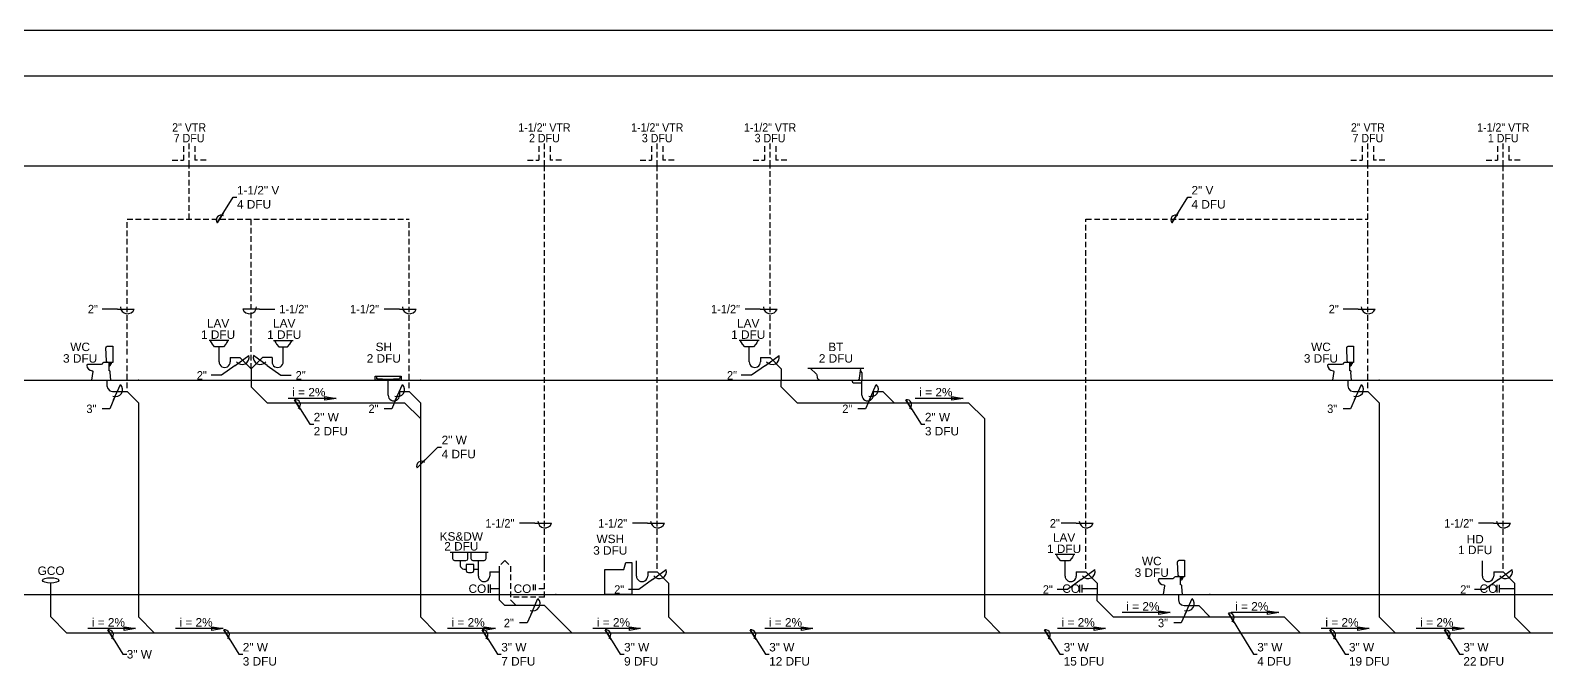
# Model space of a CAD drawing. Extents: x -1750 to 6031, y -1833 to 2182.
# Drawn here: x 4601 to 5408, y 981 to 1319 of the extents above; entities that cross this region are included whole.
import ezdxf
from ezdxf.enums import TextEntityAlignment as Align

# ---------------------------------------------------------------- set-up
doc = ezdxf.new("R2010")
doc.units = 0
doc.header["$LTSCALE"] = 24
doc.header["$MEASUREMENT"] = 0
doc.linetypes.add('Vent', pattern=[0.1875, 0.125, -0.0625])
doc.layers.get('0').update_dxf_attribs({"color": 8})
for name, color, linetype in [('DIAGRAM_LEVEL', 1, 'Continuous'), ('GEC_BORDER', 2, 'Continuous'), ('PLUM-4TEXT', 2, 'Continuous'), ('PLUM-DIM-WV', 1, 'Continuous'), ('PLUM-DIM-WV-TEXT', 2, 'Continuous'), ('PLUM-EQUIP', 5, 'Continuous'), ('PLUM-TEXT', 2, 'Continuous'), ('PLUM-VENT', 5, 'Vent'), ('PLUM-WASTE_ABOVE', 4, 'Plum-Waste_Above'), ('PLUM-WASTE_BELOW', 6, 'Plum-Waste_Below')]:
    doc.layers.add(name, color=color, linetype=linetype)
doc.layers.add('GEC_VIEWPORT', color=7, linetype='Continuous', plot=False)
doc.styles.add('A2', font='arial.ttf', dxfattribs={"height": 4.5})
doc.styles.add('ARC-TEXT', font='arial.ttf', dxfattribs={"width": 1.00018, "height": 4.5})
doc.styles.get("Standard").update_dxf_attribs({"font": 'arial.ttf'})
doc.linetypes.add('Plum-Waste_Above', pattern='A,1,[1,GEC_FlowArrow.shx,S=0.09375,R=0,X=0,Y=0],1', length=2)
doc.linetypes.add('Plum-Waste_Below', pattern='A,0.25,-0.125,0.25,-0.125,0.25,[1,GEC_FlowArrow.shx,S=0.09375,R=0,X=0,Y=0],-0.25,0.25,-0.125,0.25,-0.125', length=2)
doc.dimstyles.new('Standard1', dxfattribs={"dimscale": 24, "dimtxt": 4.5, "dimasz": 0.25, "dimexe": 0.18, "dimexo": 0.0625, "dimgap": 2, "dimtad": 0, "dimtih": 1, "dimtoh": 1, "dimdec": 8, "dimzin": 0, "dimdsep": 46, "dimlunit": 4, "dimtxsty": 'Standard', "dimcen": 0.08984375, "dimclre": 256, "dimadec": 0, "dimazin": 0, "dimtfac": 1, "dimtdec": 8, "dimtofl": 0, "dimtmove": 0, "dimatfit": 3, "dimldrblk": 'CLOSEDBLANK', "dimfxl": 1, "dimtolj": 1, "dimtzin": 0, "dimarcsym": 0})
doc.dimstyles.new('Standard2', dxfattribs={"dimscale": 24, "dimtxt": 0.18, "dimasz": 0.25, "dimexe": 0.18, "dimexo": 0.0625, "dimgap": 0.09, "dimtad": 0, "dimtih": 1, "dimtoh": 1, "dimdec": 4, "dimzin": 0, "dimdsep": 46, "dimlunit": 4, "dimtxsty": 'Standard', "dimcen": 0.08984375, "dimadec": 0, "dimazin": 0, "dimtfac": 1, "dimtdec": 4, "dimtofl": 0, "dimtmove": 0, "dimatfit": 3, "dimldrblk": 'loop', "dimfxl": 1, "dimfrac": 2, "dimtolj": 1, "dimtzin": 0, "dimarcsym": 0})

# ---------------------------------------------------------------- blocks, each defined once
blk = doc.blocks.new('*U145')
at = {"layer": 'GEC_VIEWPORT'}
blk.add_point((0, -2.019906464312271e-11), dxfattribs=at)
at = {"layer": 'PLUM-DIM-WV'}
for p, q in [((-11.16755350897733, 37.77876311706925), (-19.21620817043883, 37.77876311706924)), ((-15.24563866840212, -15.24015292947822), (-19.2162081704552, -15.24015292947822)), ((-12.60593410927987, -9.315804538476874), (-15.24563866840212, -15.24015292947822))]:
    blk.add_line(p, q, dxfattribs=at)
for points in [[(-11.16755350897733, 37.77876311706925), (-2.167553508977335, 37.77876311706925, -0.9999999999999999)], [(-13.13563459163968, -10.50462326045705), (-9.472671757348774, -2.283753277626504, -0.9999999999999999)]]:
    blk.add_lwpolyline(points, format="xyb", dxfattribs=at)
for centre, radius, start, end in [((-5.724667734978311, 39.10243132057403), 3.79541290636327, 182.4038921094597, 339.5888322536474), ((-12.12948080274749, -4.994200625588593), 3.795412906363269, 248.3876328478892, 45.57257299207601)]:
    blk.add_arc(centre, radius, start, end, dxfattribs=at)
at = {"layer": 'PLUM-EQUIP'}
for points in [[(-13.62055939616857, 18.1160271601444), (-13.62056525605681, 9.36333988051442), (-15.93298727547455, 9.36333988051442), (-16.6370111571768, 9.646128733118164), (-16.94980092033825, 10.3373462895332), (-17.23974505589723, 17.09827280561868), (-17.23051109031121, 17.23505932267798), (-17.20230607510479, 17.37177910203363), (-17.14168643377451, 17.53414398607904), (-17.07380082552413, 17.65526781326892), (-16.98767630877637, 17.76875731458912), (-16.89141143759412, 17.86488861818154), (-16.74281937294234, 17.97266483498882), (-16.61795934226063, 18.03584027603799), (-16.47973741259608, 18.08284914039891), (-16.36299731933877, 18.10621182155458), (-16.22199070977422, 18.1160271601444), (-13.62056525605681, 18.11212279562776)], [(-14.37297994465837, 9.36333988051442), (-14.37297994465837, 8.696656239561353), (-15.18718341253089, 8.696656239561353), (-15.18718341253089, 9.36333988051442)]]:
    blk.add_lwpolyline(points, dxfattribs=at)
blk.add_lwpolyline([(-24.54190051231978, 4.980345168853066, -0.4495072712749524), (-24.15739461371822, 4.508155100274141), (-24.8917954756738, -2.003386345705849e-11), (-14.64755003479297, -2.003386345705849e-11), (-15.00100296589721, 4.064316566932607, 0.5266608892495283), (-15.41126036927903, 4.993894783131768), (-15.58503534726003, 4.993894783131768), (-15.58503534726003, 9.301491438108062), (-18.48895216470885, 9.301491438108062, 0.2679491952015449), (-19.01779282766779, 8.996165137655826), (-19.27588498659975, 8.549136412641733), (-19.80472564955903, 8.243810112189497), (-27.06584927206484, 8.243810112189497, 0.4539237538927344), (-27.46932040525587, 7.782460185145656), (-27.46932039483818, 7.782460170790589, 0.3728481047816049)], format="xyb", close=True, dxfattribs=at)
blk.add_lwpolyline([(-13.6336959177595, 9.36333988051442), (-15.93298727547437, 9.36333988051442, -0.4016750851122112), (-16.94980092884532, 10.33734629648282)], format="xyb", dxfattribs=at)
for radius in [0.5088771674203487, 1.119529768324767]:
    blk.add_arc((-15.59428514646697, 8.696656239561353), radius, 270, 7.016709298534877e-15, dxfattribs=at)
blk.add_point((-15.08540797904652, 8.696656239561353), dxfattribs=at)
at = {"layer": 'PLUM-VENT'}
for p, q in [((-5.99989047395519, 13.57920630026726), (-5.999890473953992, 85.57920630026724)), ((-6.000000000001144, -4.224997212248606), (-5.999909055353881, 11.32920630026726))]:
    blk.add_line(p, q, dxfattribs=at)
at = {"layer": 'PLUM-WASTE_ABOVE'}
for p in [(-11.09137036923954, -6.000000000023889), (0, -12.0000000000202)]:
    blk.add_line(p, (-6, -6.000000000020199), dxfattribs=at)
blk.add_lwpolyline([(-16.72396394738462, -0.1957964874803632), (-16.72396394738462, -3.00000000002761), (-16.32129804806596, -4.501284639740659), (-15.22261442157384, -5.598854893285916), (-13.72396394738462, -6.000000000027609), (-11.09137036923954, -6.000000000023889)], dxfattribs=at)
at = {"layer": 'PLUM-DIM-WV-TEXT', "color": 2, "style": 'ARC-TEXT', "width": 0.9304000000000001}
blk.add_text('2"', height=4.5, dxfattribs=at).set_placement((-26.84256833414964, 37.77876311706925), align=Align.MIDDLE_LEFT)
blk.add_text('3"', height=4.5, dxfattribs=at).set_placement((-22.322116398333, -15.24015292947822), align=Align.MIDDLE_RIGHT)
at = {"layer": 'PLUM-DIM-WV-TEXT', "char_height": 4.500000000000003, "attachment_point": 5, "rotation": 2.1563792185759575e-09, "style": 'A2'}
for s, insert, width in [('WC', (-30.97694455126747, 17.66755953346305), 10.27945321553853), ('3 DFU', (-30.97694455126747, 11.5152266450825), 24.18116758898623)]:
    blk.add_mtext(s, dxfattribs=dict(at, insert=insert, width=width))
blk = doc.blocks.new('*U146')
at = {"layer": 'GEC_VIEWPORT'}
blk.add_point((0, -2.019906464312271e-11), dxfattribs=at)
at = {"layer": 'PLUM-DIM-WV'}
for p, q in [((4.499999999999768, 37.77876311704893), (12.54865466146126, 37.77876311704892)), ((-15.81144409115223, 2.564050582999711), (-21.28201359320531, 2.564050582999711)), ((-8.497413266199601, 7.874834510915219), (-15.81144409115223, 2.564050582999711)), ((8.497413266199601, 7.874834510915219), (15.81144409115223, 2.564050582999711)), ((15.81144409115223, 2.564050582999711), (21.28201359320531, 2.564050582999711))]:
    blk.add_line(p, q, dxfattribs=at)
for points in [[(4.499999999999768, 37.77876311704893), (-4.500000000000232, 37.77876311704893, 0.9999999999999999)], [(-8.497413266199601, 7.874834510915219), (-1.214759407170163, 13.16283534010996, -0.9999999999999999)], [(8.497413266199601, 7.874834510915219), (1.214759407170163, 13.16283534010996, 0.9999999999999999)]]:
    blk.add_lwpolyline(points, format="xyb", dxfattribs=at)
for centre, start, end in [((-0.9428857739992553, 39.10243132055371), 200.4111677463527, 357.5961078905403), ((-4.870847207470774, 12.14392360385399), 218.3876328478892, 15.57257299207597), ((4.870847207470774, 12.14392360385399), 164.427427007924, 321.6123671521108)]:
    blk.add_arc(centre, 3.79541290636327, start, end, dxfattribs=at)
at = {"layer": 'PLUM-EQUIP'}
for p, q in [((-11.82854988618825, 21.1479098566569), (-22.38496338097792, 21.14790985665691)), ((11.82854988618826, 21.1479098566569), (22.38496338097792, 21.1479098566569))]:
    blk.add_line(p, q, dxfattribs=at)
for points in [[(-12.63834458067021, 21.1479098566569), (-12.53977223507246, 20.98496479551319), (-12.58974112515355, 20.78670784649581), (-13.08375518036953, 19.84293547498931), (-13.53593144785577, 19.1932516366523), (-14.76932214122365, 17.8042035124961), (-19.41040386464459, 17.8042035124961), (-20.64379455801238, 19.1932516366523), (-21.17552021588829, 19.96430327242906), (-21.6754756697544, 20.97818319736875), (-21.57516868649588, 21.14790985665691)], [(12.63834458067021, 21.1479098566569), (12.53977223507246, 20.98496479551319), (12.58974112515355, 20.78670784649581), (13.08375518036954, 19.84293547498931), (13.53593144785577, 19.1932516366523), (14.76932214122365, 17.80420351249609), (19.41040386464459, 17.80420351249609), (20.64379455801239, 19.1932516366523), (21.1755202158883, 19.96430327242906), (21.67547566975441, 20.97818319736874), (21.57516868649589, 21.1479098566569)]]:
    blk.add_lwpolyline(points, dxfattribs=at)
at = {"layer": 'PLUM-VENT'}
blk.add_line((1.700261573917655e-13, 5.999999999959937), (3.392841563254478e-13, 85.57920630024705), dxfattribs=at)
at = {"layer": 'PLUM-WASTE_ABOVE'}
for p, q in [((-17.08986300293412, 9.747990883272522), (-17.08986300293412, 17.8042035124961)), ((17.08986300293412, 9.74799088327252), (17.08986300293412, 17.80420351249609)), ((-11.09137036923954, 11.99999999995608), (-5.999999999999999, 11.99999999995977)), ((-11.09137036923954, 11.99999999995107), (-11.09059433762655, 9.682765178743765)), ((0, 5.999999999959767), (-5.999999999999999, 11.99999999995977)), ((0, 5.999999999959767), (6, 11.99999999995977)), ((11.09137036923954, 11.99999999995608), (6, 11.99999999995977)), ((11.09137036923954, 11.99999999995107), (11.09059433762656, 9.682765178743763)), ((0, 5.999999999959767), (0, -1.976929731029031e-11))]:
    blk.add_line(p, q, dxfattribs=at)
for centre, start, end in [((-14.08986317116529, 9.748995565747762), 180.0191881000215, 0.01918810002151795), ((14.08986317116529, 9.74899556574776), 179.9808118999785, 359.9808118999785)]:
    blk.add_arc(centre, 3, start, end, dxfattribs=at)
at = {"layer": 'PLUM-DIM-WV-TEXT', "color": 2, "style": 'ARC-TEXT', "width": 0.9304000000000001}
for s, p in [('1-1/2"', (14.94865466146129, 37.77876311704893)), ('2"', (-28.90837375691612, 2.564050582999712)), ('2"', (23.68201359320534, 2.564050582999711))]:
    blk.add_text(s, height=4.5, dxfattribs=at).set_placement(p, align=Align.MIDDLE_LEFT)
at = {"layer": 'PLUM-DIM-WV-TEXT', "char_height": 4.500000000000003, "attachment_point": 5, "style": 'A2'}
for s, insert, width, rotation in [('LAV', (-17.59711979348748, 30.18351571856557), 10.27945321553853, 359.9999999978436), ('LAV', (17.59711979348748, 30.18351571856557), 10.27945321553853, 2.1563792185759575e-09), ('1 DFU', (-17.59709030618302, 24.18476623825576), 24.18116758898623, 359.9999999978436), ('1 DFU', (17.59709030618302, 24.18476623825575), 24.18116758898623, 2.1563792185759575e-09)]:
    blk.add_mtext(s, dxfattribs=dict(at, insert=insert, width=width, rotation=rotation))
blk = doc.blocks.new('*U144')
at = {"layer": 'GEC_VIEWPORT'}
blk.add_point((0, -2.019906464312271e-11), dxfattribs=at)
at = {"layer": 'PLUM-DIM-WV'}
for p, q in [((-11.16755350897733, 37.77876311706925), (-19.21620817043883, 37.77876311706924)), ((-15.24563866840212, -15.24015292947822), (-19.2162081704552, -15.24015292947822)), ((-12.60593410927987, -9.315804538476874), (-15.24563866840212, -15.24015292947822))]:
    blk.add_line(p, q, dxfattribs=at)
for points in [[(-11.16755350897733, 37.77876311706925), (-2.167553508977335, 37.77876311706925, -0.9999999999999999)], [(-13.13563459163968, -10.50462326045705), (-9.472671757348774, -2.283753277626504, -0.9999999999999999)]]:
    blk.add_lwpolyline(points, format="xyb", dxfattribs=at)
for centre, radius, start, end in [((-5.724667734978311, 39.10243132057403), 3.79541290636327, 182.4038921094597, 339.5888322536474), ((-12.12948080274749, -4.994200625588593), 3.795412906363269, 248.3876328478892, 45.57257299207601)]:
    blk.add_arc(centre, radius, start, end, dxfattribs=at)
at = {"layer": 'PLUM-EQUIP'}
for points in [[(-10.15169922196955, 2.152866519046459), (-10.15169922196955, 4.297673328323981e-13), (-24.0280267838987, 4.297673328323981e-13), (-24.0280267838987, 2.152866519046459), (-10.15169922196955, 2.152866519046459)], [(-10.95397697425986, 2.152866519046459), (-10.95397697425994, 1.054158985896098), (-11.06380318338316, 0.7784430166034929), (-11.33312354868193, 0.6537528695644744), (-17.55931291919015, 0.3826007318365646), (-22.75406349752083, 0.6979836633844662), (-22.90485891373922, 0.6434293801192473), (-23.06277494450458, 0.7041568475038708), (-23.13321007395396, 0.8207729122520709), (-23.13321007395396, 2.152866519046459)]]:
    blk.add_lwpolyline(points, dxfattribs=at)
at = {"layer": 'PLUM-VENT'}
for p, q in [((-5.99989047395519, 13.57920630026726), (-5.999890473953992, 85.57920630026724)), ((-6.000000000001144, -4.224997212248606), (-5.999909055353881, 11.32920630026726))]:
    blk.add_line(p, q, dxfattribs=at)
at = {"layer": 'PLUM-WASTE_ABOVE'}
for p, q in [((-17.08986300293412, -8.05621262922315), (-17.08986300293412, 4.297673328323981e-13)), ((-11.09137036923954, -6.000000000023889), (-6, -6.000000000020199)), ((-11.09137036923954, -6.000000000028896), (-11.09059433762656, -8.317234821236204)), ((0, -12.0000000000202), (-6, -6.000000000020199))]:
    blk.add_line(p, q, dxfattribs=at)
blk.add_arc((-14.08986317116529, -8.05520794674791), 3, 180.0191881000215, 0.01918810002152497, dxfattribs=at)
at = {"layer": 'PLUM-DIM-WV-TEXT', "color": 2, "style": 'ARC-TEXT', "width": 0.9304000000000001}
blk.add_text('1-1/2"', height=4.5, dxfattribs=at).set_placement((-37.38667856607324, 37.77876311706925), align=Align.MIDDLE_LEFT)
blk.add_text('2"', height=4.5, dxfattribs=at).set_placement((-22.24786210092509, -15.24015292947822), align=Align.MIDDLE_RIGHT)
at = {"layer": 'PLUM-DIM-WV-TEXT', "char_height": 4.500000000000003, "attachment_point": 5, "rotation": 2.1563792185759575e-09, "style": 'A2'}
for s, insert, width in [('SH', (-19.44737704632552, 17.66755953346305), 10.27945321553853), ('2 DFU', (-19.44737704632552, 11.5152266450825), 24.18116758898623)]:
    blk.add_mtext(s, dxfattribs=dict(at, insert=insert, width=width))
blk = doc.blocks.new('*U40')
at = {"layer": 'PLUM-VENT'}
for p, q in [((-2.99991202012211, 10.50004142499131), (-3.000015582753349, 3.000041425858967)), ((0, 0), (0, 12.06539770502866)), ((3.000130734572394, 10.49995857429587), (3.000027171941156, 2.999958575162168)), ((-8.99997282743675, 3.000081520174376), (-2.999972827554757, 3.00004142526825)), ((8.99999866797043, 2.999875725383504), (2.999998668604121, 2.999972827221541))]:
    blk.add_line(p, q, dxfattribs=at)
at = {"layer": 'PLUM-TEXT', "style": 'A2', "width": 0.9}
blk.add_text('2" VTR', height=4.5, dxfattribs=at).set_placement((0, 16.86539770502866), align=Align.BOTTOM_CENTER)
blk.add_attdef('DFU', text='', height=4.5, dxfattribs=at).set_placement((-1.562950365961521e-16, 11.21456715423926), align=Align.BOTTOM_CENTER)
blk = doc.blocks.new('*U143')
at = {"layer": 'GEC_VIEWPORT'}
blk.add_point((0, -2.019906464312271e-11), dxfattribs=at)
at = {"layer": 'PLUM-DIM-WV'}
for p, q in [((-11.16755350897733, 37.77876311706925), (-19.21620817043883, 37.77876311706924)), ((-15.24563866840212, -15.24015292947822), (-19.2162081704552, -15.24015292947822)), ((-12.60593410927987, -9.315804538476874), (-15.24563866840212, -15.24015292947822))]:
    blk.add_line(p, q, dxfattribs=at)
for points in [[(-11.16755350897733, 37.77876311706925), (-2.167553508977335, 37.77876311706925, -0.9999999999999999)], [(-13.13563459163968, -10.50462326045705), (-9.472671757348774, -2.283753277626504, -0.9999999999999999)]]:
    blk.add_lwpolyline(points, format="xyb", dxfattribs=at)
for centre, radius, start, end in [((-5.724667734978311, 39.10243132057403), 3.79541290636327, 182.4038921094597, 339.5888322536474), ((-12.12948080274749, -4.994200625588593), 3.795412906363269, 248.3876328478892, 45.57257299207601)]:
    blk.add_arc(centre, radius, start, end, dxfattribs=at)
at = {"layer": 'PLUM-EQUIP'}
blk.add_line((-35.93860421671147, 22.30420351251221), (-56.14977783775718, 22.30420351251221), dxfattribs=at)
for points in [[(-46.85675888330799, 22.30420351251221), (-46.85675888330799, 18.92920351251528), (-47.18626375447286, 18.13370838368117), (-47.98175888330697, 17.8042035125163), (-53.60675888330185, 17.8042035125163), (-54.40225401213596, 18.13370838368117), (-54.73175888330083, 18.92920351251528), (-54.73175888330083, 22.30420351251221)], [(-50.79425888330441, 17.8042035125163), (-50.79425888330441, 15.60196377214915), (-50.75751498892403, 15.19699783415279), (-50.60809041309955, 14.70580562950727), (-50.35434743774415, 14.26552094692749), (-49.95723287458395, 13.85096277272975), (-49.4983753860372, 13.56427839427237), (-48.92907809896607, 13.38511597149675), (-48.75499494980937, 13.36185433056507), (-47.56759891125505, 13.36185433056507)], [(-37.1523630029377, 22.30420351251221), (-37.1523630029377, 18.92920351251528), (-37.48186787410258, 18.13370838368117), (-38.27736300293668, 17.8042035125163), (-43.90236300293157, 17.8042035125163), (-44.69785813176567, 18.13370838368117), (-45.02736300293054, 18.92920351251528), (-45.02736300293054, 22.30420351251221)], [(-43.63009891125863, 15.83267808712356), (-47.56759891125492, 15.83267808712369), (-47.56759891125505, 12.65930435309949), (-47.23809404009017, 11.86380922426539), (-46.44259891125607, 11.53430435310051), (-44.7550989112576, 11.53430435310051), (-43.9596037824235, 11.86380922426539), (-43.63009891125863, 12.65930435309949), (-43.6300989112585, 15.83267808712356)]]:
    blk.add_lwpolyline(points, dxfattribs=at)
at = {"layer": 'PLUM-VENT'}
for p, q in [((-5.99989047395519, 13.57920630026726), (-5.999890473951624, 227.8619217283339)), ((-27, 17.99999999996973), (-30, 14.99999999996974)), ((-27, 17.99999999996973), (-24, 14.99999999996974)), ((-5.99989047395519, 2.999999999990198), (-5.999890473955119, 17.8722924375542)), ((-30, 14.99999999996974), (-30, 11.99999999997997)), ((-24, 14.99999999996974), (-24, -3.000000000020199)), ((-11.91860494337033, 5.190460081300646), (-11.91860494337033, 0.80953991867975)), ((-10.91905018768028, 5.190460081300646), (-10.91905018768028, 0.80953991867975)), ((-5.99989047395519, 2.999999999990198), (-10.91905018768028, 2.999999999990198)), ((-5.999890473955189, -1.500000000020199), (-5.99989047395519, 2.999999999990198)), ((-5.999890473955189, -1.500000000020199), (-24, -1.500000000020199))]:
    blk.add_line(p, q, dxfattribs=at)
at = {"layer": 'PLUM-WASTE_ABOVE'}
for p, q in [((-41.08986300293412, 9.74799088329272), (-41.08986300293412, 17.8042035125163)), ((-43.63009891125863, 13.35196377214915), (-41.08986300293412, 13.35196377214915)), ((-35.09137036923954, 11.99999999997628), (-30, 11.99999999997997)), ((-35.09137036923954, 11.99999999997127), (-35.09059433762656, 9.682765178763963)), ((-30, 11.99999999997997), (-30, -3.000000000020199)), ((-35.91871446941514, 5.190460081300646), (-35.91871446941514, 0.80953991867975)), ((-34.91915971372509, 5.190460081300646), (-34.91915971372509, 0.80953991867975)), ((-30, 2.999999999990198), (-34.91915971372509, 2.999999999990198)), ((-27, -6.000000000020199), (-30, -3.000000000020199)), ((-6, -6.000000000020199), (-27, -6.000000000020199)), ((-21, -6.000000000020199), (-24, -3.000000000020199)), ((-6, -6.000000000020199), (0, -12.0000000000202))]:
    blk.add_line(p, q, dxfattribs=at)
blk.add_arc((-38.08986317116529, 9.748995565767961), 3, 180.0191881000215, 0.01918810002152497, dxfattribs=at)
at = {"layer": 'PLUM-DIM-WV-TEXT', "color": 2, "style": 'ARC-TEXT', "width": 0.9304000000000001}
blk.add_text('1-1/2"', height=4.5, dxfattribs=at).set_placement((-37.38667856607324, 37.77876311706925), align=Align.MIDDLE_LEFT)
at = {"layer": 'PLUM-DIM-WV-TEXT', "style": 'A2'}
for p in [(-46.37870578717884, 2.999999999990201), (-22.37859626113404, 2.999999999990201)]:
    blk.add_text('CO', height=4.5, dxfattribs=at).set_placement(p, align=Align.MIDDLE_LEFT)
at = {"layer": 'PLUM-DIM-WV-TEXT', "color": 2, "style": 'ARC-TEXT', "width": 0.9304000000000001}
blk.add_text('2"', height=4.5, dxfattribs=at).set_placement((-22.24786210092509, -15.24015292947822), align=Align.MIDDLE_RIGHT)
at = {"layer": 'PLUM-DIM-WV-TEXT', "char_height": 4.500000000000003, "attachment_point": 5, "rotation": 359.99999999784364, "style": 'A2'}
for s, insert, width in [('KS&DW', (-50.21054476703864, 30.75921181435636), 23.34670857186565), ('2 DFU', (-50.21054476703864, 25.51046233404654), 24.18116758898623)]:
    blk.add_mtext(s, dxfattribs=dict(at, insert=insert, width=width))
blk = doc.blocks.new('*U71')
at = {"layer": 'PLUM-VENT'}
for p, q in [((-2.99991202012211, 10.50004142499131), (-3.000015582753349, 3.000041425858967)), ((0, 0), (0, 12.06539770502866)), ((3.000130734572394, 10.49995857429587), (3.000027171941156, 2.999958575162168)), ((-8.99997282743675, 3.000081520174376), (-2.999972827554757, 3.00004142526825)), ((8.99999866797043, 2.999875725383504), (2.999998668604121, 2.999972827221541))]:
    blk.add_line(p, q, dxfattribs=at)
at = {"layer": 'PLUM-TEXT', "style": 'A2', "width": 0.9}
blk.add_text('1-1/2" VTR', height=4.5, dxfattribs=at).set_placement((0, 16.86539770502866), align=Align.BOTTOM_CENTER)
blk.add_attdef('DFU', text='', height=4.5, dxfattribs=at).set_placement((-1.562950365961521e-16, 11.21456715423926), align=Align.BOTTOM_CENTER)
blk = doc.blocks.new('*U142')
at = {"layer": 'GEC_VIEWPORT'}
blk.add_point((0, -2.019906464312271e-11), dxfattribs=at)
at = {"layer": 'PLUM-DIM-WV'}
for p, q in [((-11.16755350897733, 37.77876311706925), (-19.21620817043883, 37.77876311706924)), ((-15.81144409115223, 2.56405058301991), (-21.28201359320531, 2.56405058301991)), ((-8.497413266199601, 7.874834510935418), (-15.81144409115223, 2.56405058301991))]:
    blk.add_line(p, q, dxfattribs=at)
for points in [[(-11.16755350897733, 37.77876311706925), (-2.167553508977335, 37.77876311706925, -0.9999999999999999)], [(-8.497413266199601, 7.874834510935418), (-1.214759407170163, 13.16283534013016, -0.9999999999999999)]]:
    blk.add_lwpolyline(points, format="xyb", dxfattribs=at)
for centre, start, end in [((-5.724667734978311, 39.10243132057403), 182.4038921094597, 339.5888322536474), ((-4.870847207470774, 12.14392360387419), 218.3876328478892, 15.57257299207597)]:
    blk.add_arc(centre, 3.79541290636327, start, end, dxfattribs=at)
at = {"layer": 'PLUM-EQUIP'}
blk.add_lwpolyline([(-22.73168751700429, 16.92730093186382), (-19.59734056474309, 16.92730093186382), (-19.59734056474308, -2.019906464312271e-11), (-33.85444020949254, -2.019906464312271e-11), (-33.85444020949254, 13.17730093186382), (-23.73649698862099, 13.17730093186382), (-22.73168751700429, 16.92730093186382)], dxfattribs=at)
at = {"layer": 'PLUM-VENT'}
blk.add_line((-5.99989047395519, 13.57920630026726), (-5.999890473951624, 227.8619217283339), dxfattribs=at)
at = {"layer": 'PLUM-WASTE_ABOVE'}
for p, q in [((-17.08986300293412, 9.747990883292719), (-17.08986300293412, 17.8042035125163)), ((-11.09137036923954, 11.99999999997628), (-6, 11.99999999997997)), ((-11.09137036923954, 11.99999999997127), (-11.09059433762656, 9.682765178763962)), ((0, 5.999999999979966), (-6, 11.99999999997997)), ((0, 5.999999999979966), (0, 4.297673328323981e-13))]:
    blk.add_line(p, q, dxfattribs=at)
blk.add_arc((-14.08986317116529, 9.74899556576796), 3, 180.0191881000215, 0.01918810002152497, dxfattribs=at)
at = {"layer": 'PLUM-DIM-WV-TEXT', "color": 2, "style": 'ARC-TEXT', "width": 0.9304000000000001}
for s, p in [('1-1/2"', (-37.38667856607324, 37.77876311706925)), ('2"', (-28.90837375691612, 2.564050583019912))]:
    blk.add_text(s, height=4.5, dxfattribs=at).set_placement(p, align=Align.MIDDLE_LEFT)
at = {"layer": 'PLUM-DIM-WV-TEXT', "char_height": 4.500000000000003, "attachment_point": 5, "rotation": 2.1563792185759575e-09, "style": 'A2'}
for s, insert, width in [('3 DFU', (-30.97694455126747, 23.31943015759836), 24.18116758898623), ('WSH', (-30.97694455126747, 29.47176304597892), 10.27945321553853)]:
    blk.add_mtext(s, dxfattribs=dict(at, insert=insert, width=width))
blk = doc.blocks.new('*U70')
at = {"layer": 'PLUM-VENT'}
for p, q in [((-2.99991202012211, 10.50004142499131), (-3.000015582753349, 3.000041425858967)), ((0, 0), (0, 12.06539770502866)), ((3.000130734572394, 10.49995857429587), (3.000027171941156, 2.999958575162168)), ((-8.99997282743675, 3.000081520174376), (-2.999972827554757, 3.00004142526825)), ((8.99999866797043, 2.999875725383504), (2.999998668604121, 2.999972827221541))]:
    blk.add_line(p, q, dxfattribs=at)
at = {"layer": 'PLUM-TEXT', "style": 'A2', "width": 0.9}
blk.add_text('1-1/2" VTR', height=4.5, dxfattribs=at).set_placement((0, 16.86539770502866), align=Align.BOTTOM_CENTER)
blk.add_attdef('DFU', text='', height=4.5, dxfattribs=at).set_placement((-1.562950365961521e-16, 11.21456715423926), align=Align.BOTTOM_CENTER)
blk = doc.blocks.new('*U140')
at = {"layer": 'GEC_VIEWPORT'}
blk.add_point((0, -2.019906464312271e-11), dxfattribs=at)
at = {"layer": 'PLUM-DIM-WV'}
for p, q in [((-11.16755350897733, 37.77876311706925), (-19.21620817043883, 37.77876311706924)), ((-15.81144409115223, 2.56405058301991), (-21.28201359320531, 2.56405058301991)), ((-8.497413266199601, 7.874834510935418), (-15.81144409115223, 2.56405058301991))]:
    blk.add_line(p, q, dxfattribs=at)
for points in [[(-11.16755350897733, 37.77876311706925), (-2.167553508977335, 37.77876311706925, -0.9999999999999999)], [(-8.497413266199601, 7.874834510935418), (-1.214759407170163, 13.16283534013016, -0.9999999999999999)]]:
    blk.add_lwpolyline(points, format="xyb", dxfattribs=at)
for centre, start, end in [((-5.724667734978311, 39.10243132057403), 182.4038921094597, 339.5888322536474), ((-4.870847207470774, 12.14392360387419), 218.3876328478892, 15.57257299207597)]:
    blk.add_arc(centre, 3.79541290636327, start, end, dxfattribs=at)
at = {"layer": 'PLUM-EQUIP'}
blk.add_line((-11.82854988618826, 21.1479098566771), (-22.38496338097792, 21.1479098566771), dxfattribs=at)
blk.add_lwpolyline([(-12.63834458067021, 21.1479098566771), (-12.53977223507246, 20.98496479553339), (-12.58974112515355, 20.78670784651601), (-13.08375518036954, 19.84293547500951), (-13.53593144785577, 19.1932516366725), (-14.76932214122365, 17.8042035125163), (-19.41040386464459, 17.8042035125163), (-20.64379455801239, 19.1932516366725), (-21.1755202158883, 19.96430327244926), (-21.67547566975441, 20.97818319738894), (-21.57516868649589, 21.1479098566771)], dxfattribs=at)
at = {"layer": 'PLUM-VENT'}
blk.add_line((-5.99989047395519, 13.57920630026726), (-5.999890473953521, 113.930960864147), dxfattribs=at)
at = {"layer": 'PLUM-WASTE_ABOVE'}
for p, q in [((-17.08986300293412, 9.747990883292719), (-17.08986300293412, 17.8042035125163)), ((-11.09137036923954, 11.99999999997628), (-6, 11.99999999997997)), ((-11.09137036923954, 11.99999999997127), (-11.09059433762656, 9.682765178763962)), ((0, 5.999999999979966), (-6, 11.99999999997997)), ((0, 5.999999999979966), (0, 4.297673328323981e-13))]:
    blk.add_line(p, q, dxfattribs=at)
blk.add_arc((-14.08986317116529, 9.74899556576796), 3, 180.0191881000215, 0.01918810002152497, dxfattribs=at)
at = {"layer": 'PLUM-DIM-WV-TEXT', "color": 2, "style": 'ARC-TEXT', "width": 0.9304000000000001}
for s, p in [('1-1/2"', (-37.38667856607324, 37.77876311706925)), ('2"', (-28.90837375691612, 2.564050583019912))]:
    blk.add_text(s, height=4.5, dxfattribs=at).set_placement(p, align=Align.MIDDLE_LEFT)
at = {"layer": 'PLUM-DIM-WV-TEXT', "char_height": 4.500000000000003, "attachment_point": 5, "rotation": 359.99999999784364, "style": 'A2'}
for s, insert, width in [('LAV', (-17.59711979348748, 30.18351571858577), 10.27945321553853), ('1 DFU', (-17.59709030618302, 24.18476623827596), 24.18116758898623)]:
    blk.add_mtext(s, dxfattribs=dict(at, insert=insert, width=width))
blk = doc.blocks.new('*U69')
at = {"layer": 'PLUM-VENT'}
for p, q in [((-2.99991202012211, 10.50004142499131), (-3.000015582753349, 3.000041425858967)), ((0, 0), (0, 12.06539770502866)), ((3.000130734572394, 10.49995857429587), (3.000027171941156, 2.999958575162168)), ((-8.99997282743675, 3.000081520174376), (-2.999972827554757, 3.00004142526825)), ((8.99999866797043, 2.999875725383504), (2.999998668604121, 2.999972827221541))]:
    blk.add_line(p, q, dxfattribs=at)
at = {"layer": 'PLUM-TEXT', "style": 'A2', "width": 0.9}
blk.add_text('1-1/2" VTR', height=4.5, dxfattribs=at).set_placement((0, 16.86539770502866), align=Align.BOTTOM_CENTER)
blk.add_attdef('DFU', text='', height=4.5, dxfattribs=at).set_placement((-1.562950365961521e-16, 11.21456715423926), align=Align.BOTTOM_CENTER)
blk = doc.blocks.new('*U68')
at = {"color": 4, "linetype": 'Continuous'}
for p, q in [((-9.25, -1.999999999999999), (-9.249999999999998, 2.000000000000001)), ((-7.999999999999998, -1.999999999999999), (-7.999999999999999, 2.000000000000001)), ((0, 0), (-7.999999999999998, 7.966394000823681e-16))]:
    blk.add_line(p, q, dxfattribs=at)
blk = doc.blocks.new('*U139')
at = {"layer": 'GEC_VIEWPORT'}
blk.add_point((0, -2.019906464312271e-11), dxfattribs=at)
at = {"layer": 'PLUM-DIM-WV'}
for p, q in [((-11.16755350897733, 37.77876311706925), (-19.21620817043883, 37.77876311706924)), ((-15.24563866840212, -15.24015292947822), (-19.2162081704552, -15.24015292947822)), ((-12.60593410927987, -9.315804538476874), (-15.24563866840212, -15.24015292947822))]:
    blk.add_line(p, q, dxfattribs=at)
for points in [[(-11.16755350897733, 37.77876311706925), (-2.167553508977335, 37.77876311706925, -0.9999999999999999)], [(-13.13563459163968, -10.50462326045705), (-9.472671757348774, -2.283753277626504, -0.9999999999999999)]]:
    blk.add_lwpolyline(points, format="xyb", dxfattribs=at)
for centre, radius, start, end in [((-5.724667734978311, 39.10243132057403), 3.79541290636327, 182.4038921094597, 339.5888322536474), ((-12.12948080274749, -4.994200625588593), 3.795412906363269, 248.3876328478892, 45.57257299207601)]:
    blk.add_arc(centre, radius, start, end, dxfattribs=at)
at = {"layer": 'PLUM-EQUIP'}
for points in [[(-13.62055939616857, 18.1160271601444), (-13.62056525605681, 9.36333988051442), (-15.93298727547455, 9.36333988051442), (-16.6370111571768, 9.646128733118164), (-16.94980092033825, 10.3373462895332), (-17.23974505589723, 17.09827280561868), (-17.23051109031121, 17.23505932267798), (-17.20230607510479, 17.37177910203363), (-17.14168643377451, 17.53414398607904), (-17.07380082552413, 17.65526781326892), (-16.98767630877637, 17.76875731458912), (-16.89141143759412, 17.86488861818154), (-16.74281937294234, 17.97266483498882), (-16.61795934226063, 18.03584027603799), (-16.47973741259608, 18.08284914039891), (-16.36299731933877, 18.10621182155458), (-16.22199070977422, 18.1160271601444), (-13.62056525605681, 18.11212279562776)], [(-14.37297994465837, 9.36333988051442), (-14.37297994465837, 8.696656239561353), (-15.18718341253089, 8.696656239561353), (-15.18718341253089, 9.36333988051442)]]:
    blk.add_lwpolyline(points, dxfattribs=at)
blk.add_lwpolyline([(-24.54190051231978, 4.980345168853066, -0.4495072712749524), (-24.15739461371822, 4.508155100274141), (-24.8917954756738, -2.003386345705849e-11), (-14.64755003479297, -2.003386345705849e-11), (-15.00100296589721, 4.064316566932607, 0.5266608892495283), (-15.41126036927903, 4.993894783131768), (-15.58503534726003, 4.993894783131768), (-15.58503534726003, 9.301491438108062), (-18.48895216470885, 9.301491438108062, 0.2679491952015449), (-19.01779282766779, 8.996165137655826), (-19.27588498659975, 8.549136412641733), (-19.80472564955903, 8.243810112189497), (-27.06584927206484, 8.243810112189497, 0.4539237538927344), (-27.46932040525587, 7.782460185145656), (-27.46932039483818, 7.782460170790589, 0.3728481047816049)], format="xyb", close=True, dxfattribs=at)
blk.add_lwpolyline([(-13.6336959177595, 9.36333988051442), (-15.93298727547437, 9.36333988051442, -0.4016750851122112), (-16.94980092884532, 10.33734629648282)], format="xyb", dxfattribs=at)
for radius in [0.5088771674203487, 1.119529768324767]:
    blk.add_arc((-15.59428514646697, 8.696656239561353), radius, 270, 7.016709298534877e-15, dxfattribs=at)
blk.add_point((-15.08540797904652, 8.696656239561353), dxfattribs=at)
at = {"layer": 'PLUM-VENT'}
for p, q in [((-5.99989047395519, 13.57920630026726), (-5.999890473953521, 113.930960864147)), ((-6.000000000001144, -4.224997212248606), (-5.999909055353881, 11.32920630026726))]:
    blk.add_line(p, q, dxfattribs=at)
at = {"layer": 'PLUM-WASTE_ABOVE'}
for p in [(-11.09137036923954, -6.000000000023889), (0, -12.0000000000202)]:
    blk.add_line(p, (-6, -6.000000000020199), dxfattribs=at)
blk.add_lwpolyline([(-16.72396394738462, -0.1957964874803632), (-16.72396394738462, -3.00000000002761), (-16.32129804806596, -4.501284639740659), (-15.22261442157384, -5.598854893285916), (-13.72396394738462, -6.000000000027609), (-11.09137036923954, -6.000000000023889)], dxfattribs=at)
at = {"layer": 'PLUM-DIM-WV-TEXT', "color": 2, "style": 'ARC-TEXT', "width": 0.9304000000000001}
blk.add_text('2"', height=4.5, dxfattribs=at).set_placement((-26.84256833414964, 37.77876311706925), align=Align.MIDDLE_LEFT)
blk.add_text('3"', height=4.5, dxfattribs=at).set_placement((-22.322116398333, -15.24015292947822), align=Align.MIDDLE_RIGHT)
at = {"layer": 'PLUM-DIM-WV-TEXT', "char_height": 4.500000000000003, "attachment_point": 5, "rotation": 2.1563792185759575e-09, "style": 'A2'}
for s, insert, width in [('WC', (-30.97694455126747, 17.66755953346305), 10.27945321553853), ('3 DFU', (-30.97694455126747, 11.5152266450825), 24.18116758898623)]:
    blk.add_mtext(s, dxfattribs=dict(at, insert=insert, width=width))
blk = doc.blocks.new('*U137')
at = {"layer": 'GEC_VIEWPORT'}
blk.add_point((0, -2.019906464312271e-11), dxfattribs=at)
at = {"layer": 'PLUM-DIM-WV'}
for p, q in [((-11.16755350897733, 37.77876311706925), (-19.21620817043883, 37.77876311706924)), ((-15.81144409115223, 2.56405058301991), (-21.28201359320531, 2.56405058301991)), ((-8.497413266199601, 7.874834510935418), (-15.81144409115223, 2.56405058301991))]:
    blk.add_line(p, q, dxfattribs=at)
for points in [[(-11.16755350897733, 37.77876311706925), (-2.167553508977335, 37.77876311706925, -0.9999999999999999)], [(-8.497413266199601, 7.874834510935418), (-1.214759407170163, 13.16283534013016, -0.9999999999999999)]]:
    blk.add_lwpolyline(points, format="xyb", dxfattribs=at)
for centre, start, end in [((-5.724667734978311, 39.10243132057403), 182.4038921094597, 339.5888322536474), ((-4.870847207470774, 12.14392360387419), 218.3876328478892, 15.57257299207597)]:
    blk.add_arc(centre, 3.79541290636327, start, end, dxfattribs=at)
at = {"layer": 'PLUM-VENT'}
blk.add_line((-5.99989047395519, 13.57920630026726), (-5.999890473951624, 227.8619217283339), dxfattribs=at)
at = {"layer": 'PLUM-WASTE_ABOVE'}
for p, q in [((-17.08986300293412, 9.747990883292719), (-17.08986300293412, 17.8042035125163)), ((-11.09137036923954, 11.99999999997628), (-6, 11.99999999997997)), ((-11.09137036923954, 11.99999999997127), (-11.09059433762656, 9.682765178763962)), ((0, 5.999999999979966), (-6, 11.99999999997997)), ((0, 5.999999999979966), (0, 4.297673328323981e-13))]:
    blk.add_line(p, q, dxfattribs=at)
blk.add_arc((-14.08986317116529, 9.74899556576796), 3, 180.0191881000215, 0.01918810002152497, dxfattribs=at)
at = {"layer": 'PLUM-DIM-WV-TEXT', "color": 2, "style": 'ARC-TEXT', "width": 0.9304000000000001}
for s, p in [('1-1/2"', (-37.38667856607324, 37.77876311706925)), ('2"', (-28.90837375691612, 2.564050583019912))]:
    blk.add_text(s, height=4.5, dxfattribs=at).set_placement(p, align=Align.MIDDLE_LEFT)
at = {"layer": 'PLUM-DIM-WV-TEXT', "char_height": 4.500000000000003, "attachment_point": 5, "rotation": 2.1563792185759575e-09, "style": 'A2'}
for s, insert, width in [('1 DFU', (-20.90961311806932, 23.58890162682331), 23.69494818385072), ('HD', (-20.90961311806932, 29.35164499827016), 10.27945321553853)]:
    blk.add_mtext(s, dxfattribs=dict(at, insert=insert, width=width))
blk = doc.blocks.new('*U66')
at = {"color": 4, "linetype": 'Continuous'}
for p, q in [((-9.25, -1.999999999999999), (-9.249999999999998, 2.000000000000001)), ((-7.999999999999998, -1.999999999999999), (-7.999999999999999, 2.000000000000001)), ((0, 0), (-7.999999999999998, 7.966394000823681e-16))]:
    blk.add_line(p, q, dxfattribs=at)
blk = doc.blocks.new('loop')
at = {"color": 0}
blk.add_lwpolyline([(-1, 0), (0, 0, -0.9999999999999999)], format="xyb", dxfattribs=at)
blk.add_arc((-0.3952349140001159, 0.1470742448338775), 0.4217125451514744, 182.4038921094599, 339.5888322536482, dxfattribs=at)
blk = doc.blocks.new('*U56')
at = {"layer": 'PLUM-VENT'}
for p, q in [((-2.99991202012211, 10.50004142499131), (-3.000015582753349, 3.000041425858967)), ((0, 0), (0, 12.06539770502866)), ((3.000130734572394, 10.49995857429587), (3.000027171941156, 2.999958575162168)), ((-8.99997282743675, 3.000081520174376), (-2.999972827554757, 3.00004142526825)), ((8.99999866797043, 2.999875725383504), (2.999998668604121, 2.999972827221541))]:
    blk.add_line(p, q, dxfattribs=at)
at = {"layer": 'PLUM-TEXT', "style": 'A2', "width": 0.9}
blk.add_text('1-1/2" VTR', height=4.5, dxfattribs=at).set_placement((0, 16.86539770502866), align=Align.BOTTOM_CENTER)
blk.add_attdef('DFU', text='', height=4.5, dxfattribs=at).set_placement((-1.562950365961521e-16, 11.21456715423926), align=Align.BOTTOM_CENTER)
blk = doc.blocks.new('Slope')
at = {"layer": 'PLUM-DIM-WV-TEXT', "insert": (2.147692779855788, 3.325908893436747), "char_height": 4.5, "width": 88.8578294813924, "attachment_point": 4, "style": 'A2'}
blk.add_mtext('i = 2%', dxfattribs=at)
at = {"layer": 'PLUM-4TEXT', "color": 1}
blk.add_leader([(25.44349005161348, 0), (0, 0)], dimstyle='Standard1', override={"dimgap": 2, "dimtad": 0}, dxfattribs=at)

msp = doc.modelspace()

# ---------------------------------------------------------------- linework, layer by layer
at = {"layer": 'DIAGRAM_LEVEL'}
for points in [[(4583.960289746563, 1246.897309373058), (5638.487881152421, 1246.897309373058)], [(4583.960289746563, 1132.966348508891), (5638.487881152421, 1132.966348508891)], [(4583.960289746563, 1019.035387644724), (5638.487881152421, 1019.035387644724)]]:
    msp.add_lwpolyline(points, dxfattribs=at)
at = {"layer": 'GEC_BORDER', "color": 5}
for p, q in [((4191.724085449492, 1319.035387644724), (6030.724085449492, 1319.035387644724)), ((4191.724085449492, 1294.897309373058), (6030.724085449492, 1294.897309373058))]:
    msp.add_line(p, q, dxfattribs=at)
at = {"layer": 'GEC_VIEWPORT'}
for p in [(5168.780395134494, 1019.035387644704), (5228.780395134494, 1019.035387644704)]:
    msp.add_point(p, dxfattribs=at)
at = {"layer": 'PLUM-DIM-WV'}
for p, q in [((5048.174461025093, 1123.650543970435), (5045.534756465971, 1117.726195579433)), ((5045.534756465971, 1117.726195579433), (5041.564186963918, 1117.726195579433)), ((5157.612841625517, 1056.814150761794), (5149.564186964056, 1056.814150761794)), ((5160.282981868295, 1026.91022215566), (5152.968951043342, 1021.599438227744)), ((5152.968951043342, 1021.599438227744), (5147.498381541289, 1021.599438227744)), ((5216.174461025214, 1009.719583106247), (5213.534756466092, 1003.795234715246)), ((5213.534756466092, 1003.795234715246), (5209.564186964039, 1003.795234715246))]:
    msp.add_line(p, q, dxfattribs=at)
for points in [[(5047.644760542734, 1122.461725248455), (5051.307723377025, 1130.682595231285, -0.9999999999999999)], [(5157.612841625517, 1056.814150761794), (5166.612841625517, 1056.814150761794, -0.9999999999999999)], [(5160.282981868295, 1026.91022215566), (5167.565635727324, 1032.198222984855, -0.9999999999999999)], [(5215.644760542855, 1008.530764384267), (5219.307723377146, 1016.751634367098, -0.9999999999999999)]]:
    msp.add_lwpolyline(points, format="xyb", dxfattribs=at)
for centre, radius, start, end in [((5048.650914331626, 1127.972147883323), 3.795412906363269, 248.387632847899, 45.57257299208064), ((5163.055727399516, 1058.137818965298), 3.79541290636327, 182.4038921094597, 339.5888322536479), ((5163.909547927024, 1031.179311248598), 3.79541290636327, 218.3876328478958, 15.57257299207742), ((5216.650914331747, 1014.041187019136), 3.795412906363269, 248.3876328478995, 45.57257299208234)]:
    msp.add_arc(centre, radius, start, end, dxfattribs=at)
at = {"layer": 'PLUM-EQUIP'}
for p, q in [((5044.600717147569, 1139.134457477531), (5014.962178413968, 1139.134457477531)), ((5156.951845248306, 1040.183297501401), (5146.395431753516, 1040.183297501401))]:
    msp.add_line(p, q, dxfattribs=at)
for points in [[(5016.350644935968, 1139.134457477531), (5019.376987872848, 1136.317650641291, -0.1193810784174686), (5019.590448909488, 1135.851668475852), (5019.866637927699, 1134.430314032504, 0.3664180528492816), (5021.736778738209, 1132.966348508891), (5041.354810530368, 1132.966348508891, 0.3865998766679972), (5042.438522043248, 1133.951516698331), (5043.038692307889, 1139.134457477531)], [(5215.146699216735, 1028.398727525239), (5212.84740785902, 1028.398727525239, -0.4016750851122112), (5211.830594205649, 1029.372733941207)]]:
    msp.add_lwpolyline(points, format="xyb", dxfattribs=at)
for points in [[(5156.142050553824, 1040.183297501401), (5156.240622899421, 1040.020352440258), (5156.190654009341, 1039.82209549124), (5155.696639954124, 1038.878323119734), (5155.244463686638, 1038.228639281397), (5154.01107299327, 1036.839591157241), (5149.369991269849, 1036.839591157241), (5148.136600576482, 1038.228639281397), (5147.604874918606, 1038.999690917174), (5147.10491946474, 1040.013570842113), (5147.205226447998, 1040.183297501401)], [(5215.159835738325, 1037.151414804869), (5215.159829878437, 1028.398727525239), (5212.84740785902, 1028.398727525239), (5212.143383977317, 1028.681516377842), (5211.830594214156, 1029.372733934258), (5211.540650078597, 1036.133660450343), (5211.549884044183, 1036.270446967402), (5211.57808905939, 1036.407166746758), (5211.63870870072, 1036.569531630803), (5211.70659430897, 1036.690655457993), (5211.792718825718, 1036.804144959313), (5211.8889836969, 1036.900276262906), (5212.037575761552, 1037.008052479713), (5212.162435792234, 1037.071227920762), (5212.300657721898, 1037.118236785123), (5212.417397815156, 1037.141599466279), (5212.55840442472, 1037.151414804869), (5215.159829878437, 1037.147510440352)], [(5214.407415189836, 1028.398727525239), (5214.407415189836, 1027.732043884286), (5213.593211721964, 1027.732043884286), (5213.593211721964, 1028.398727525239)]]:
    msp.add_lwpolyline(points, dxfattribs=at)
msp.add_lwpolyline([(5204.238494622175, 1024.015732813577, -0.4495072712749524), (5204.623000520776, 1023.543542744999), (5203.888599658821, 1019.035387644704), (5214.132845099702, 1019.035387644704), (5213.779392168597, 1023.099704211657, 0.5266608892495283), (5213.369134765216, 1024.029282427856), (5213.195359787234, 1024.029282427856), (5213.195359787234, 1028.336879082832), (5210.291442969786, 1028.336879082832, 0.2679491952015449), (5209.762602306827, 1028.03155278238), (5209.504510147895, 1027.584524057366), (5208.975669484936, 1027.279197756914), (5201.714545862429, 1027.279197756914, 0.4539237538927344), (5201.311074729238, 1026.81784782987), (5201.311074739656, 1026.817847815515, 0.3728481047816049)], format="xyb", close=True, dxfattribs=at)
for radius in [0.5088771674203487, 1.119529768324767]:
    msp.add_arc((5213.186109988027, 1027.732043884286), radius, 270, 0, dxfattribs=at)
msp.add_point((5213.694987155448, 1027.732043884286), dxfattribs=at)
at = {"layer": 'PLUM-VENT'}
msp.add_line((5162.780504660539, 1032.614593944992), (5162.780504660541, 1218.545554809156), dxfattribs=at)
for points in [[(4685.780449897396, 1218.545554809158), (4685.780449897402, 1246.897309373089)], [(4652.780504660419, 1218.545554809158), (4802.780504660419, 1218.545554809156)], [(5162.780504660541, 1218.545554809156), (5312.78050466054, 1218.545554809156)]]:
    msp.add_lwpolyline(points, dxfattribs=at)
at = {"layer": 'PLUM-WASTE_ABOVE'}
for p, q in [((5042.870797527091, 1138.265538528537), (5042.871185542897, 1137.106921117933)), ((5042.870991534994, 1137.686229823235), (5043.690532131441, 1136.867237964004)), ((5039.775160830151, 1131.466348508891), (5043.690532131441, 1131.466348508891)), ((5043.690532131441, 1136.867237964004), (5043.690532131441, 1132.966348508912)), ((5043.690532131439, 1124.910135879688), (5043.690532131439, 1132.966348508912)), ((5049.689024765134, 1126.966348508888), (5054.780395134373, 1126.966348508891)), ((5049.689024765134, 1126.966348508883), (5049.689800796747, 1124.649113687675)), ((5060.780395134373, 1120.966348508891), (5054.780395134373, 1126.966348508891)), ((5151.69053213156, 1028.783378528017), (5151.69053213156, 1036.839591157241)), ((5157.689024765255, 1031.035387644701), (5162.780395134494, 1031.035387644704)), ((5157.689024765255, 1031.035387644696), (5157.689800796868, 1028.718152823488)), ((5168.780395134494, 1025.035387644704), (5162.780395134494, 1031.035387644704)), ((5168.780395134494, 1025.035387644704), (5168.780395134494, 1019.035387644725)), ((5217.689024765255, 1013.0353876447), (5222.780395134494, 1013.035387644704)), ((5228.780395134494, 1007.035387644704), (5222.780395134494, 1013.035387644704))]:
    msp.add_line(p, q, dxfattribs=at)
for points in [[(4718.780395134373, 1132.966348508871), (4718.780395134373, 1129.451629883109), (4727.265676508612, 1120.966348508871)], [(5009.265676508651, 1120.96634850885), (5000.780395134373, 1129.451629883129), (5000.780395134373, 1132.96634850885)], [(4658.780395134373, 1120.966348508871), (4658.780395134373, 1007.035387644724), (4667.265676508612, 998.550106270485)], [(4727.265676508612, 1120.966348508871), (4800.295113760135, 1120.966348508871), (4808.780395134373, 1112.481067134632)], [(4808.780395134373, 1120.966348508871), (4808.780395134373, 1007.035387644724)], [(5009.265676508673, 1120.966348508829), (5100.295113760198, 1120.966348508829)], [(5100.295113760198, 1120.966348508829), (5108.780395134476, 1112.48106713455)], [(5318.780395134494, 1120.966348508891), (5318.780395134494, 1007.035387644724), (5327.265676508732, 998.550106270485)], [(5108.780395134476, 1112.48106713455), (5108.780395134476, 1007.035387644723), (5117.265676508714, 998.5501062704839)], [(4620.625430912054, 998.550106270485), (4612.140149537776, 1007.035387644764), (4612.140149537776, 1025.035387644785)], [(4940.780395134373, 1019.035387644725), (4940.780395134374, 1007.035387644745), (4949.265676508613, 998.5501062705057)], [(5177.265676508772, 1007.035387644725), (5168.780395134494, 1015.520669019003), (5168.780395134494, 1019.035387644725)], [(5212.056431187109, 1018.839591157244), (5212.056431187109, 1016.035387644697), (5212.459097086428, 1014.534103004984), (5213.55778071292, 1013.436532751439), (5215.056431187109, 1013.035387644697), (5217.689024765255, 1013.0353876447)], [(5390.780395134494, 1019.035387644704), (5390.780395134495, 1007.035387644724), (5399.265676508734, 998.550106270485)], [(4808.780395134373, 1007.035387644724), (4817.265676508612, 998.550106270485)], [(4880.780395134373, 1007.035387644704), (4889.265676508592, 998.550106270485)], [(5177.265676508794, 1007.035387644703), (5268.295113760257, 1007.035387644703)], [(5268.295113760257, 1007.035387644703), (5276.780395134535, 998.5501062704247)], [(4620.625430912054, 998.550106270485), (5495.265676508682, 998.550106270485)]]:
    msp.add_lwpolyline(points, dxfattribs=at)
for centre, radius, end in [((5039.775160830151, 1132.966348508891), 1.5, 270), ((5046.690531963208, 1124.911140562164), 3, 0.01918810001989634), ((5154.690531963329, 1028.784383210492), 3, 0.01918810001989634)]:
    msp.add_arc(centre, radius, 180.0191881000198, end, dxfattribs=at)
msp.add_ellipse((4612.140149537776, 1026.460382683548), major_axis=(-4.392676685620245, 0), ratio=0.3244024408690741, dxfattribs=at)

# ---------------------------------------------------------------- block references
at = {"layer": 'PLUM-4TEXT'}
for p in [(4738.501040777292, 1123.218862744177), (5072.015759403116, 1123.218862744135), (5182.11689939217, 1009.287901880009), (5240.015759403175, 1009.287901880009), (4631.860795180734, 1000.802620505791), (4678.501040777292, 1000.802620505791), (4823.226596781918, 1000.802620505791), (4900.501040777272, 1000.802620505791), (4992.020963483523, 1000.802620505812), (5147.723774544326, 1000.80262050579), (5288.015759403155, 1000.802620505791), (5338.501040777413, 1000.802620505791)]:
    msp.add_blockref('Slope', p, dxfattribs=at)
at = {"layer": 'PLUM-WASTE_ABOVE'}
for name, p, values in [('*U40', (4685.780449897402, 1246.897309373089), {'DFU': '7 DFU'}), ('*U71', (4874.780504660422, 1246.897309373058), {'DFU': '2 DFU'}), ('*U70', (4934.780504660422, 1246.897309373058), {'DFU': '3 DFU'}), ('*U69', (4994.78050466042, 1246.897309373058), {'DFU': '3 DFU'}), ('*U40', (5312.78050466054, 1246.897309373089), {'DFU': '7 DFU'}), ('*U56', (5384.780504660543, 1246.897309373058), {'DFU': '1 DFU'})]:
    msp.add_blockref(name, p, dxfattribs=at).add_auto_attribs(values)
for name, p in [('*U143', (4880.780395134373, 1019.035387644724)), ('*U142', (4940.780395134373, 1019.035387644724)), ('*U140', (5000.780395134373, 1132.966348508911)), ('*U139', (5318.780395134494, 1132.966348508911)), ('*U137', (5390.780395134494, 1019.035387644724)), ('*U145', (4658.780395134373, 1132.966348508891)), ('*U146', (4718.780395134373, 1132.966348508891)), ('*U144', (4808.780395134373, 1132.966348508891))]:
    msp.add_blockref(name, p, dxfattribs=at)
at = {"layer": 'PLUM-WASTE_BELOW'}
for name, p in [('*U68', (5168.780395134494, 1022.035387644715)), ('*U66', (5390.780395134494, 1022.035387644694))]:
    msp.add_blockref(name, p, dxfattribs=at)

# ---------------------------------------------------------------- texts
at = {"layer": 'PLUM-DIM-WV-TEXT', "color": 2, "style": 'ARC-TEXT', "width": 0.9304000000000001}
for s, p in [('2"', (5038.532533033448, 1117.726195579433)), ('3"', (5206.458278736161, 1003.795234715246))]:
    msp.add_text(s, height=4.5, dxfattribs=at).set_placement(p, align=Align.MIDDLE_RIGHT)
for p in [(5143.616139395303, 1056.814150761794), (5139.872021377578, 1021.599438227744)]:
    msp.add_text('2"', height=4.5, dxfattribs=at).set_placement(p, align=Align.MIDDLE_LEFT)
at = {"layer": 'PLUM-DIM-WV-TEXT', "char_height": 4.5, "attachment_point": 4, "style": 'A2'}
for s, insert, width in [('1-1/2" V\\P4 DFU', (4711.237230584346, 1230.204190619992), 88.8578294813924), ('2" V\\P4 DFU', (5218.94969940776, 1230.204190619992), 88.8578294813924), ('2" W\\P2 DFU', (4752.036976357321, 1109.538448157087), 88.8578294813924), ('2" W\\P3 DFU', (5077.145975595383, 1109.538448157087), 88.8578294813924), ('2" W\\P4 DFU', (4820.10896282094, 1097.368228932975), 88.8578294813924), ('GCO', (4605.216083432381, 1031.552458773039), 90), ('CO', (5150.233666292315, 1022.035387644715), 88.8578294813924), ('CO', (5372.233666292315, 1022.035387644694), 88.8578294813924), ('2" W\\P3 DFU', (4714.314727933185, 987.1222059187016), 88.8578294813924), ('3" W\\P7 DFU', (4851.816577990382, 987.1222059187016), 88.8578294813924), ('3" W\\P9 DFU', (4917.143133053122, 987.1222059187016), 88.8578294813924), ('3" W\\P12 DFU', (4994.323292450913, 987.1222059187016), 88.8578294813924), ('3" W\\P15 DFU', (5150.961168588815, 987.1222059187016), 88.8578294813924), ('3" W\\P4 DFU', (5253.923461550053, 987.1222059187016), 88.8578294813924), ('3" W\\P19 DFU', (5302.700348848709, 987.1222059187016), 88.8578294813924), ('3" W\\P22 DFU', (5363.574381445159, 987.1222059187016), 88.8578294813924), ('3" W', (4652.59898580834, 987.1222059187016), 88.8578294813924)]:
    msp.add_mtext(s, dxfattribs=dict(at, insert=insert, width=width))
at = {"layer": 'PLUM-DIM-WV-TEXT', "char_height": 4.500000000000003, "attachment_point": 5, "style": 'A2'}
for s, insert, width, rotation in [('2 DFU', (5029.803450583106, 1144.481575153994), 24.18116758898623, 2.1563792185759575e-09), ('BT', (5029.803450583106, 1150.633908042375), 10.27945321553853, 2.1563792185759575e-09), ('LAV', (5151.183275341007, 1049.21890336331), 10.27945321553853, 359.99999999784364), ('1 DFU', (5151.183304828312, 1043.220153883), 24.18116758898623, 359.99999999784364), ('3 DFU', (5197.803450583227, 1030.550614289807), 24.18116758898623, 2.1563792185759575e-09), ('WC', (5197.803450583227, 1036.702947178188), 10.27945321553853, 2.1563792185759575e-09)]:
    msp.add_mtext(s, dxfattribs=dict(at, insert=insert, width=width, rotation=rotation))

# ---------------------------------------------------------------- leaders
at = {"layer": 'PLUM-DIM-WV'}
for points in [[(4700.753406771517, 1216.607852945063), (4709.237230584346, 1230.204190619992), (4711.237230584346, 1230.204190619992)], [(5208.465875594931, 1216.607852945063), (5216.94969940776, 1230.204190619992), (5218.94969940776, 1230.204190619992)], [(4741.90582879417, 1122.523932648951), (4750.036976357321, 1109.538448157087), (4752.036976357321, 1109.538448157087)], [(5067.014828032232, 1122.523932648951), (5075.145975595383, 1109.538448157087), (5077.145975595383, 1109.538448157087)], [(4807.005527417197, 1086.264793529232), (4818.10896282094, 1097.368228932975), (4820.10896282094, 1097.368228932975)], [(5238.601218340653, 1009.098931816819), (5251.923461550053, 987.1222059187016), (5253.923461550053, 987.1222059187016)], [(4642.467838245189, 1000.107690410566), (4650.59898580834, 987.1222059187016), (4652.59898580834, 987.1222059187016)], [(4704.183580370034, 1000.107690410566), (4712.314727933185, 987.1222059187016), (4714.314727933185, 987.1222059187016)], [(4841.685430427231, 1000.107690410566), (4849.816577990382, 987.1222059187016), (4851.816577990382, 987.1222059187016)], [(4907.011985489971, 1000.107690410566), (4915.143133053122, 987.1222059187016), (4917.143133053122, 987.1222059187016)], [(4984.192144887762, 1000.107690410566), (4992.323292450913, 987.1222059187016), (4994.323292450913, 987.1222059187016)], [(5140.830021025664, 1000.107690410566), (5148.961168588815, 987.1222059187016), (5150.961168588815, 987.1222059187016)], [(5292.569201285558, 1000.107690410566), (5300.700348848709, 987.1222059187016), (5302.700348848709, 987.1222059187016)], [(5353.443233882008, 1000.107690410566), (5361.574381445159, 987.1222059187016), (5363.574381445159, 987.1222059187016)]]:
    msp.add_leader(points, dimstyle='Standard2', override={"dimscale": 24}, dxfattribs=at)

doc.saveas('drawing.dxf')
